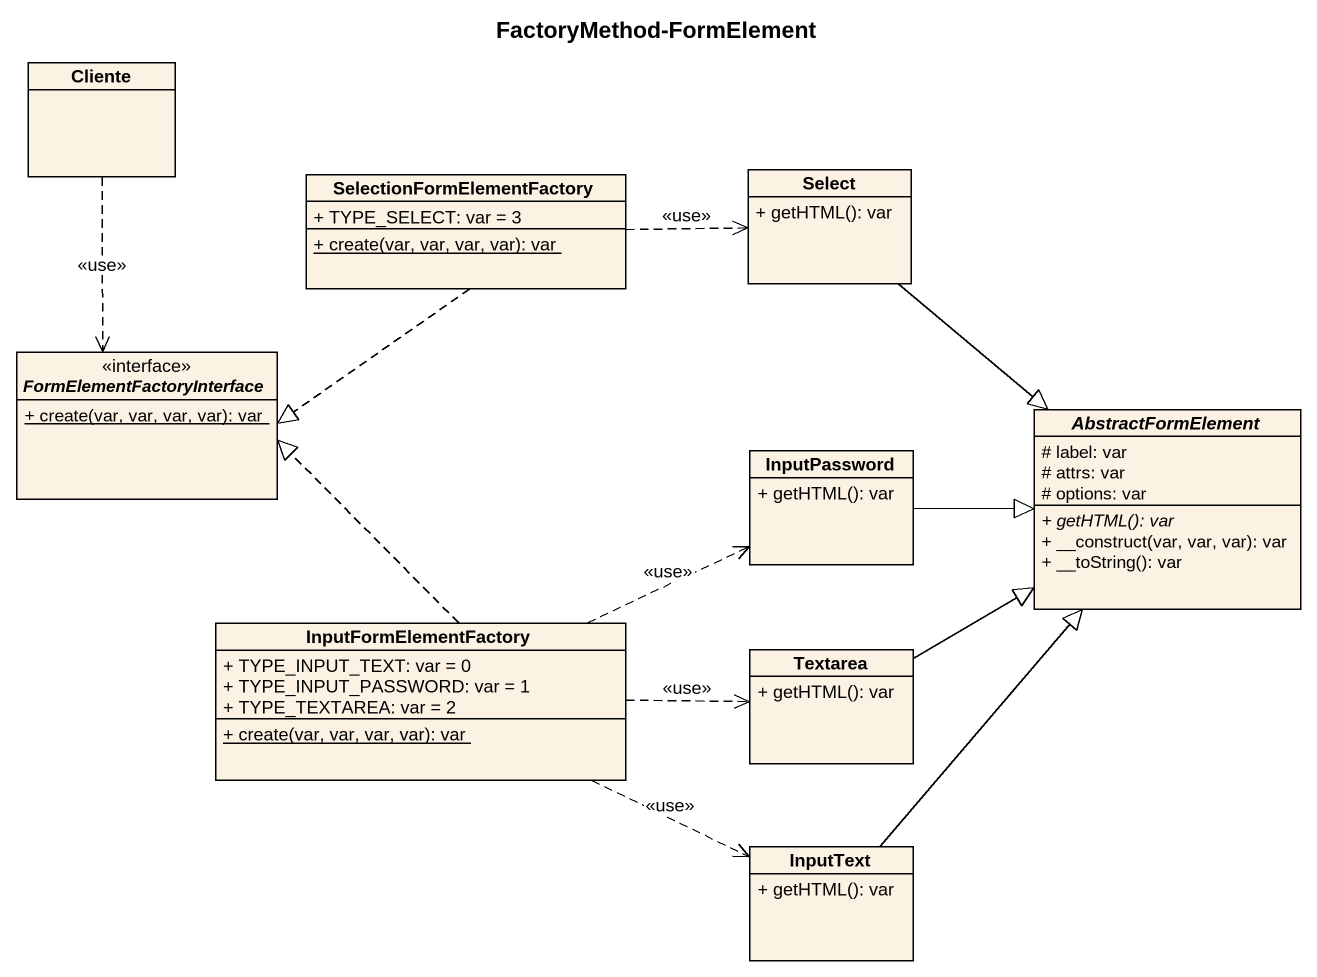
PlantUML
@startuml
title FactoryMethod-FormElement
hide circle
hide empty members
skinparam classAttributeIconSize 0
class Cliente
class SelectionFormElementFactory {
  + TYPE_SELECT: var = 3
  {static} + create(var, var, var, var): var
}
class Select {
  + getHTML(): var
}
interface FormElementFactoryInterface {
  {static} + create(var, var, var, var): var
}
class InputPassword {
  + getHTML(): var
}
abstract class AbstractFormElement {
  # label: var
  # attrs: var
  # options: var
  {abstract} + getHTML(): var
  + __construct(var, var, var): var
  + __toString(): var
}
class InputFormElementFactory {
  + TYPE_INPUT_TEXT: var = 0
  + TYPE_INPUT_PASSWORD: var = 1
  + TYPE_TEXTAREA: var = 2
  {static} + create(var, var, var, var): var
}
class Textarea {
  + getHTML(): var
}
class InputText {
  + getHTML(): var
}
Cliente ..> FormElementFactoryInterface : <<use>>
SelectionFormElementFactory .right.> Select : <<use>>
SelectionFormElementFactory ..|> FormElementFactoryInterface
Select --|> AbstractFormElement
InputPassword -right-|> AbstractFormElement
InputFormElementFactory .up.|> FormElementFactoryInterface
InputFormElementFactory .right.> InputPassword : <<use>>
InputFormElementFactory .right.> Textarea : <<use>>
InputFormElementFactory .right.> InputText : <<use>>
Textarea -right-|> AbstractFormElement
InputText -up-|> AbstractFormElement
@enduml
